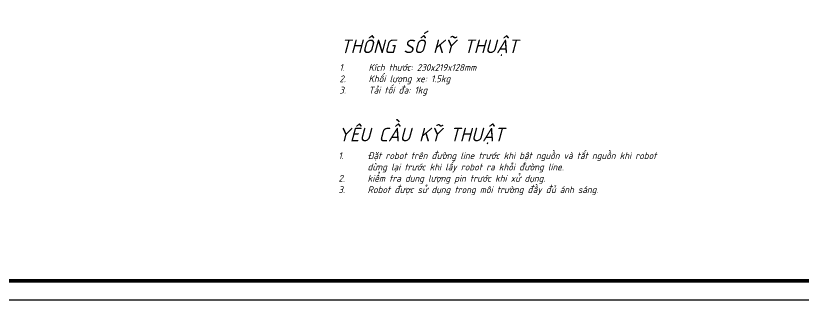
# Model space of a CAD drawing. Header units: millimetres. Extents: x -10 to 1179, y 16 to 857.
# Drawn here: x 568 to 973.5, y 15.6 to 162 of the extents above; entities that cross this region are included whole.
import ezdxf

# ---------------------------------------------------------------- set-up
doc = ezdxf.new("R2010")
doc.units = ezdxf.units.MM
doc.header["$LTSCALE"] = 0.25
doc.layers.add('Duong_manh', color=5, linetype='Continuous', lineweight=25)
doc.layers.add('Khung_ten', color=191, linetype='Continuous', lineweight=70)
doc.layers.add('Khung_bao', color=8, linetype='Continuous', lineweight=25, plot=False)
doc.styles.add('TCVN 2', font='tcvn+7284-2003i.ttf', dxfattribs={"height": 3.5})

msp = doc.modelspace()

# ---------------------------------------------------------------- linework, layer by layer
at = {"layer": 'Khung_bao'}
msp.add_lwpolyline([(-9.914, 15.638), (-9.914, 856.638), (1179.086, 856.638), (1179.086, 15.638), (-9.914, 15.638)], close=True, dxfattribs=at)
at = {"layer": 'Khung_ten'}
msp.add_lwpolyline([(1169.086, 107.536), (1169.086, 25.638), (10.086, 25.638), (10.086, 846.638), (1169.086, 846.638), (1169.086, 107.536)], dxfattribs=at)

# ---------------------------------------------------------------- texts
at = {"layer": 'Duong_manh', "style": 'TCVN 2'}
for s, width, gutter_width, heights, insert, char_height, attachment_point in [('{\\fTCVN 7284|b1|i1|c163|p34;THÔNG SỐ KỸ THUẬT}', 249.48507, 35, [0], (781.139, 145.559), 7, 5), ('\\pxi-4.28571,l5.71429,t5.71429;{\\fTCVN 7284|b0|i1|c163|p34;1.^IKích thước: 230x219x128mm\\P2.^IKhối lượng xe: 1.5kg\\P3.^ITải tối đa: 1kg}', 85.23429, 12.5, [29.366], (729.881, 137.187), 3.5, 1), ('{\\fTCVN 7284|b1|i1|c163|p34;YÊU CẦU KỸ THUẬT}', 249.48507, 35, [0], (776.983, 100.151), 7, 5), ('\\pxi-4.28571,l5.71429,t5.71429;{\\fTCVN 7284|b0|i1|c163|p34;1.^IĐặt robot trên đường line trước khi bật nguồn và tắt nguồn khi robot dừng lại trước khi lấy robot ra khỏi đường line.\\P2.^Ikiểm tra dung lượng pin trước khi xử dụng.\\P3.^IRobot được sử dụng trong môi trường đầy đủ ánh sáng.}', 177.71416, 12.5, [0], (729.361, 91.779), 3.5, 1)]:
    msp.add_mtext_dynamic_manual_height_columns(s, width=width, gutter_width=gutter_width, heights=heights, dxfattribs=dict(at, insert=insert, char_height=char_height, attachment_point=attachment_point))

doc.saveas('drawing.dxf')
